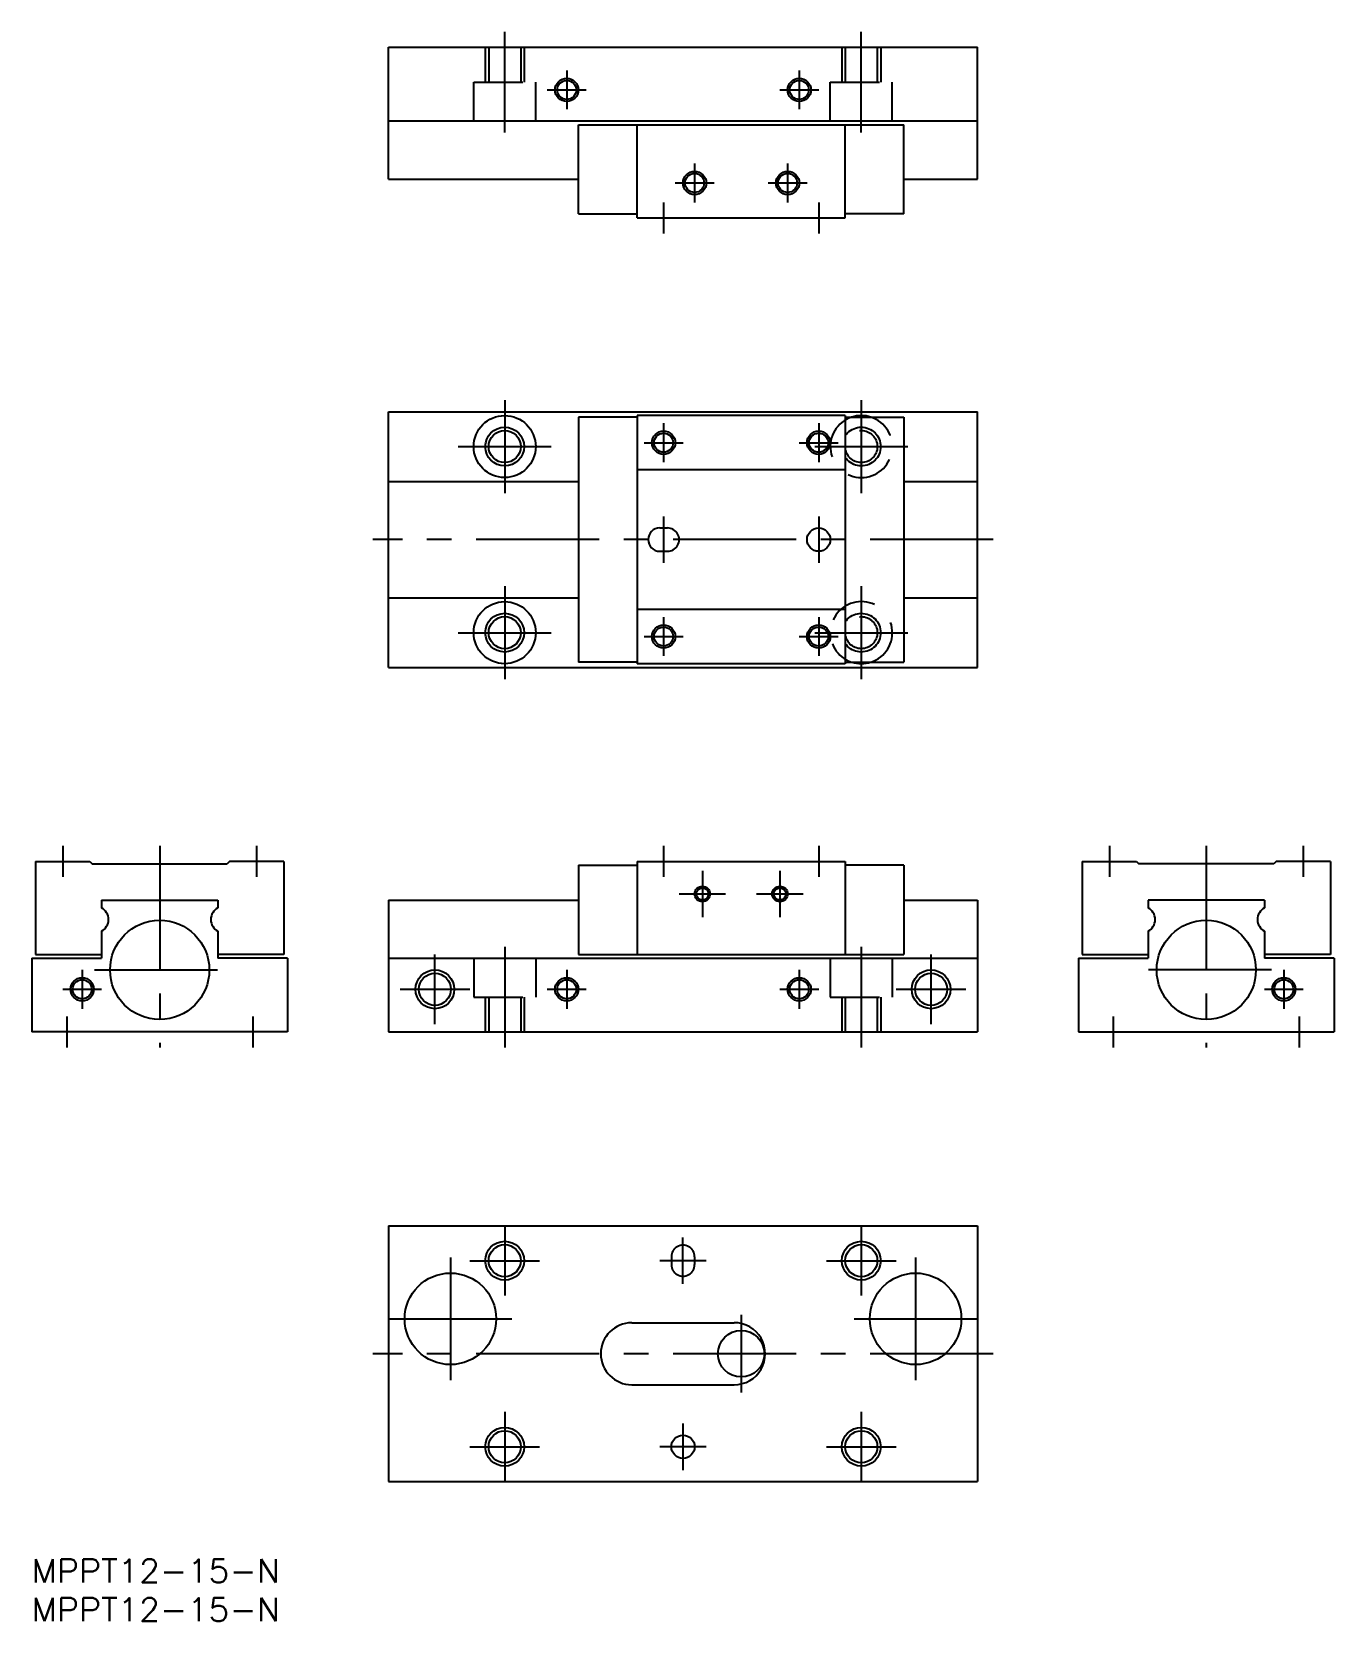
# Model space of a CAD drawing. Extents: x 0 to 168, y -8 to 197.
import ezdxf

# ---------------------------------------------------------------- set-up
doc = ezdxf.new("R2010")
doc.units = 0
doc.header["$LTSCALE"] = 0.5
doc.linetypes.add('CENTER', pattern=[50.8, 31.75, -6.35, 6.35, -6.35])
doc.linetypes.add('DASHED', pattern=[19.05, 12.7, -6.35])
for name, color, linetype in [('MSM_CENTER', 1, 'CENTER'), ('MSM_CONTINUOUS', 7, 'CONTINUOUS'), ('MSM_DASHED', 4, 'DASHED'), ('MSM_NARROW', 5, 'CONTINUOUS'), ('MSM_PART_NUMBER', 7, 'CONTINUOUS')]:
    doc.layers.add(name, color=color, linetype=linetype)
doc.styles.get("Standard").update_dxf_attribs({"font": 'txt.shx', "height": 3, "bigfont": 'bigfont.shx'})

# ---------------------------------------------------------------- blocks, each defined once
blk = doc.blocks.new('*U2')
at = {"layer": 'MSM_PART_NUMBER', "width": 1.055}
blk.add_text('MPPT12-15-N', height=3, dxfattribs=at).set_placement((0, -3))
blk = doc.blocks.new('*U3')
at = {"layer": 'MSM_PART_NUMBER', "width": 1.055}
blk.add_text('MPPT12-15-N', height=3, dxfattribs=at).set_placement((0, -8))

msp = doc.modelspace()

# ---------------------------------------------------------------- linework, layer by layer
at = {"layer": 'MSM_CENTER'}
for p, q in [((61, 184.000001), (61, 197.000001)), ((107, 184.000001), (107, 197.000001)), ((69, 192.000001), (69, 187.000001)), ((99, 192.000001), (99, 187.000001)), ((66.5, 189.500001), (71.5, 189.500001)), ((96.5, 189.500001), (101.5, 189.500001)), ((85.5, 180.000001), (85.5, 175.000001)), ((97.5, 180.000001), (97.5, 175.000001)), ((83, 177.500001), (88, 177.500001)), ((95, 177.500001), (100, 177.500001)), ((81.5, 175.000001), (81.5, 171.000001)), ((101.5, 175.000001), (101.5, 171.000001)), ((61, 149.500001), (61, 137.500001)), ((107, 149.500001), (107, 137.500001)), ((81.5, 146.500001), (81.5, 141.500001)), ((101.5, 146.500001), (101.5, 141.500001)), ((55, 143.500001), (67, 143.500001)), ((79, 144.000001), (84, 144.000001)), ((99, 144.000001), (104, 144.000001)), ((101, 143.500001), (113, 143.500001)), ((81.5, 134.500001), (81.5, 128.500001)), ((101.5, 134.500001), (101.5, 128.500001)), ((124.000008, 131.500001), (44, 131.500001)), ((61, 125.500001), (61, 113.500001)), ((107, 125.500001), (107, 113.500001)), ((81.5, 121.500001), (81.5, 116.500001)), ((101.5, 121.500001), (101.5, 116.500001)), ((55, 119.500001), (67, 119.500001)), ((79, 119.000001), (84, 119.000001)), ((99, 119.000001), (104, 119.000001)), ((101, 119.500001), (113, 119.500001)), ((4, 91.999998), (4, 87.999998)), ((16.5, 91.999998), (16.5, 65.999998)), ((29, 91.999998), (29, 87.999998)), ((81.5, 91.999998), (81.5, 87.999998)), ((101.5, 91.999998), (101.5, 87.999998)), ((139, 91.999998), (139, 87.999998)), ((151.5, 91.999998), (151.5, 65.999998)), ((164, 91.999998), (164, 87.999998)), ((86.5, 88.800001), (86.5, 82.800001)), ((96.5, 88.800001), (96.5, 82.800001)), ((83.5, 85.800001), (89.5, 85.800001)), ((93.5, 85.800001), (99.5, 85.800001)), ((52, 68.999998), (52, 77.999998)), ((61, 78.999998), (61, 65.999998)), ((107, 78.999998), (107, 65.999998)), ((116.000008, 68.999998), (116.000008, 77.999998)), ((6.5, 75.999998), (6.5, 70.999998)), ((8.10001, 75.999998), (24.90001, 75.999998)), ((69, 75.999998), (69, 70.999998)), ((99, 75.999998), (99, 70.999998)), ((159.900002, 75.999998), (143.099998, 75.999998)), ((161.5, 75.999998), (161.5, 70.999998)), ((4, 73.499998), (9, 73.499998)), ((47.5, 73.499998), (56.5, 73.499998)), ((66.5, 73.499998), (71.5, 73.499998)), ((96.5, 73.499998), (101.5, 73.499998)), ((111.500008, 73.499998), (120.500008, 73.499998)), ((159, 73.499998), (164, 73.499998)), ((4.5, 69.999998), (4.5, 65.999998)), ((28.5, 69.999998), (28.5, 65.999998)), ((139.5, 69.999998), (139.5, 65.999998)), ((163.5, 69.999998), (163.5, 65.999998)), ((61, 42.999998), (61, 33.999998)), ((83.99999, 35.499998), (83.99999, 41.499998)), ((107, 42.999998), (107, 33.999998)), ((54, 38.899999), (54, 23.100004)), ((56.5, 38.499998), (65.5, 38.499998)), ((86.999992, 38.499998), (80.99999, 38.499998)), ((102.5, 38.499998), (111.5, 38.499998)), ((114.000008, 38.899999), (114.000008, 23.100004)), ((46.10001, 30.999998), (61.89999, 30.999998)), ((91.5, 31.499998), (91.5, 21.499998)), ((106.100006, 30.999998), (121.900009, 30.999998)), ((124.000008, 26.499998), (44, 26.499998)), ((61, 19), (61, 10)), ((107, 19), (107, 10)), ((83.99999, 17.5), (83.99999, 11.5)), ((56.5, 14.5), (65.5, 14.5)), ((86.999992, 14.5), (80.99999, 14.5)), ((102.5, 14.5), (111.5, 14.5))]:
    msp.add_line(p, q, dxfattribs=at)
at = {"layer": 'MSM_CONTINUOUS'}
for p, q in [((46, 178.000001), (46, 195.000001)), ((46, 195.000001), (122.000008, 195.000001)), ((122.000008, 178.000001), (122.000008, 195.000001)), ((46, 185.500001), (122.000008, 185.500001)), ((70.5, 173.500001), (70.5, 185.000001)), ((70.5, 185.000001), (112.500015, 185.000001)), ((78.10001, 173.000001), (78.10001, 185.000001)), ((104.899994, 173.000001), (104.899994, 185.000001)), ((112.500015, 173.500001), (112.500015, 185.000001)), ((46, 178.000001), (70.5, 178.000001)), ((112.500015, 178.000001), (122.000008, 178.000001)), ((70.5, 173.500001), (78.10001, 173.500001)), ((78.10001, 173.000001), (104.899994, 173.000001)), ((112.500015, 173.500001), (104.899994, 173.500001)), ((46, 115.000001), (46, 148.000001)), ((46, 148.000001), (122.000008, 148.000001)), ((122.000008, 115.000001), (122.000008, 148.000001)), ((78.10001, 147.299981), (70.5, 147.299981)), ((70.5, 147.299981), (70.5, 115.712501)), ((78.10001, 147.500001), (78.10001, 115.500001)), ((104.899994, 147.500001), (78.10001, 147.500001)), ((104.899994, 147.500001), (104.899994, 115.500001)), ((104.899994, 147.299981), (112.500015, 147.299981)), ((112.500015, 147.299981), (112.500015, 115.699991)), ((104.899994, 140.500001), (78.10001, 140.500001)), ((46, 139.000001), (70.5, 139.000001)), ((112.500015, 139.000001), (122.000008, 139.000001)), ((81, 133.000001), (82, 133.000001)), ((81, 130.000001), (82, 130.000001)), ((46, 124.000001), (70.5, 124.000001)), ((112.500015, 124.000001), (122.000008, 124.000001)), ((104.899994, 122.500001), (78.10001, 122.500001)), ((46, 115.000001), (122.000008, 115.000001)), ((78.10001, 115.699991), (70.5, 115.699991)), ((104.899994, 115.500001), (78.10001, 115.500001)), ((104.899994, 115.699991), (112.500015, 115.699991)), ((0.5, 89.999998), (0.5, 77.999998)), ((0.5, 89.999998), (7.5, 89.999998)), ((7.50002, 90.000006), (7.80002, 89.700003)), ((7.79999, 89.699995), (25.19998, 89.699995)), ((25.5, 89.99999), (25.2, 89.699987)), ((32.5, 89.999998), (25.5, 89.999998)), ((32.5, 89.999998), (32.5, 77.999998)), ((70.5, 89.499998), (70.5, 77.999998)), ((70.5, 89.499998), (78.10001, 89.499998)), ((78.10001, 89.999998), (78.10001, 77.999998)), ((78.10001, 89.999998), (104.899994, 89.999998)), ((104.899994, 89.999998), (104.899994, 77.999998)), ((112.500015, 89.499998), (104.899994, 89.499998)), ((112.500015, 89.499998), (112.500015, 77.999998)), ((135.5, 89.999998), (135.5, 77.999998)), ((135.5, 89.999998), (142.5, 89.999998)), ((142.500004, 89.999998), (142.800007, 89.699995)), ((160.200012, 89.699995), (142.800018, 89.699995)), ((160.49999, 90.000006), (160.199991, 89.70001)), ((167.5, 89.999998), (160.5, 89.999998)), ((167.5, 89.999998), (167.5, 77.999998)), ((9, 84.999998), (9, 83.999998)), ((9, 84.999998), (24, 84.999998)), ((24, 84.999998), (24, 83.999998)), ((46, 84.999998), (46, 67.999998)), ((46, 84.999998), (70.5, 84.999998)), ((112.500015, 84.999998), (122.000008, 84.999998)), ((122.000008, 84.999998), (122.000008, 67.999998)), ((144, 84.999998), (144, 83.999998)), ((159, 84.999998), (144, 84.999998)), ((159, 84.999998), (159, 83.999998)), ((9, 80.999998), (9, 77.499998)), ((24, 80.999998), (24, 77.499998)), ((144, 80.999998), (144, 77.499998)), ((159, 80.999998), (159, 77.499998)), ((0.5, 77.999998), (9, 77.999998)), ((32.5, 77.999998), (24, 77.999998)), ((70.5, 77.999998), (112.500015, 77.999998)), ((135.5, 77.999998), (144, 77.999998)), ((167.5, 77.999998), (159, 77.999998)), ((0, 77.499998), (9, 77.499998)), ((0, 77.499998), (0, 67.999998)), ((33, 77.499998), (24, 77.499998)), ((33, 77.499998), (33, 67.999998)), ((46, 77.499998), (122.000008, 77.499998)), ((135, 77.499998), (144, 77.499998)), ((135, 77.499998), (135, 67.999998)), ((168, 77.499998), (159, 77.499998)), ((168, 77.499998), (168, 67.999998)), ((33, 67.999998), (0, 67.999998)), ((46, 67.999998), (122.000008, 67.999998)), ((135, 67.999998), (168, 67.999998)), ((46, 42.999998), (46, 10)), ((46, 42.999998), (122.000008, 42.999998)), ((122.000008, 42.999998), (122.000008, 10)), ((82.49999, 38.999998), (82.49999, 37.999998)), ((85.499992, 38.999998), (85.499992, 37.999998)), ((77.4, 30.499998), (90.600006, 30.499998)), ((77.4, 22.499998), (90.600006, 22.499998)), ((46, 10), (122.000008, 10))]:
    msp.add_line(p, q, dxfattribs=at)
for centre, radius in [((69, 189.500001), 1.2295), ((99, 189.500001), 1.2295), ((85.5, 177.500001), 1.2295), ((97.5, 177.500001), 1.2295), ((61, 143.500001), 4), ((61, 143.500001), 2.067), ((81.5, 144.000001), 1.2295), ((101.5, 144.000001), 1.2295), ((101.5, 131.500001), 1.5), ((61, 119.500001), 4), ((61, 119.500001), 2.067), ((81.5, 119.000001), 1.2295), ((101.5, 119.000001), 1.2295), ((86.5, 85.800001), 0.7835), ((96.5, 85.800001), 0.7835), ((16.5, 75.999998), 6.4), ((151.5, 75.999998), 6.4), ((6.5, 73.499998), 1.2295), ((52, 73.499998), 2.067), ((69, 73.499998), 1.2295), ((99, 73.499998), 1.2295), ((116.000008, 73.499998), 2.067), ((161.5, 73.499998), 1.2295), ((61, 38.499998), 2.067), ((107, 38.499998), 2.067), ((54, 30.999998), 5.9), ((114.000008, 30.999998), 5.9), ((91.5, 26.499998), 3), ((61, 14.5), 2.067), ((107, 14.5), 2.067), ((83.99999, 14.5), 1.5)]:
    msp.add_circle(centre, radius, dxfattribs=at)
for centre, radius, start, end in [((107, 143.500001), 4, 71.80421022, 108.19578978), ((81, 131.500001), 1.5, 90.000003, 270), ((82, 131.500001), 1.5, 270, 90.000003), ((107, 119.500001), 4, 251.8055864, 288.1944136), ((8.19998, 82.499998), 1.699993, 298.07098, 61.925125), ((24.79999, 82.499998), 1.700008, 118.0719, 241.92623), ((143.200012, 82.499998), 1.700008, 298.07377, 61.928103), ((159.800018, 82.499998), 1.699993, 118.07487, 241.92902), ((83.99999, 38.999998), 1.5, 0, 180.00001), ((83.99999, 37.999998), 1.5, 179.99999, 0.00001), ((77.4, 26.499998), 4, 90.000003, 270), ((90.600006, 26.499998), 4, 270, 90.000003)]:
    msp.add_arc(centre, radius, start, end, dxfattribs=at)
at = {"layer": 'MSM_DASHED'}
for p, q in [((58.5, 195.000001), (58.5, 190.500001)), ((58.933, 195.000001), (58.933, 190.500001)), ((63.067, 195.000001), (63.067, 190.500001)), ((63.5, 195.000001), (63.5, 190.500001)), ((104.5, 195.000001), (104.5, 190.500001)), ((104.933, 195.000001), (104.933, 190.500001)), ((109.067, 195.000001), (109.067, 190.500001)), ((109.5, 195.000001), (109.5, 190.500001)), ((57, 185.500001), (57, 190.500001)), ((57, 190.500001), (65, 190.500001)), ((65, 185.500001), (65, 190.500001)), ((103, 185.500001), (103, 190.500001)), ((103, 190.500001), (111, 190.500001)), ((111, 185.500001), (111, 190.500001)), ((57, 77.499998), (57, 72.499998)), ((65, 77.499998), (65, 72.499998)), ((103, 77.499998), (103, 72.499998)), ((111, 77.499998), (111, 72.499998)), ((57, 72.499998), (65, 72.499998)), ((58.5, 72.499998), (58.5, 67.999998)), ((58.933, 72.499998), (58.933, 67.999998)), ((63.067, 72.499998), (63.067, 67.999998)), ((63.5, 72.499998), (63.5, 67.999998)), ((103, 72.499998), (111, 72.499998)), ((104.5, 72.499998), (104.5, 67.999998)), ((104.933, 72.499998), (104.933, 67.999998)), ((109.067, 72.499998), (109.067, 67.999998)), ((109.5, 72.499998), (109.5, 67.999998))]:
    msp.add_line(p, q, dxfattribs=at)
for centre, radius in [((107, 143.500001), 2.5), ((107, 143.500001), 2.067), ((107, 119.500001), 2.5), ((107, 119.500001), 2.067)]:
    msp.add_circle(centre, radius, dxfattribs=at)
for centre, start, end in [((107, 143.500001), 108.19578978, 71.80421022), ((107, 119.500001), 288.1944136, 251.8055864)]:
    msp.add_arc(centre, 4, start, end, dxfattribs=at)
at = {"layer": 'MSM_NARROW'}
for centre, radius in [((69, 189.500001), 1.5), ((99, 189.500001), 1.5), ((85.5, 177.500001), 1.5), ((97.5, 177.500001), 1.5), ((61, 143.500001), 2.5), ((81.5, 144.000001), 1.5), ((101.5, 144.000001), 1.5), ((61, 119.500001), 2.5), ((81.5, 119.000001), 1.5), ((101.5, 119.000001), 1.5), ((86.5, 85.800001), 1), ((96.5, 85.800001), 1), ((52, 73.499998), 2.5), ((116.000008, 73.499998), 2.5), ((6.5, 73.499998), 1.5), ((69, 73.499998), 1.5), ((99, 73.499998), 1.5), ((161.5, 73.499998), 1.5), ((61, 38.499998), 2.5), ((107, 38.499998), 2.5), ((61, 14.5), 2.5), ((107, 14.5), 2.5)]:
    msp.add_circle(centre, radius, dxfattribs=at)

# ---------------------------------------------------------------- block references
at = {"layer": 'MSM_CONTINUOUS'}
for name in ['*U2', '*U3']:
    msp.add_blockref(name, (0, 0), dxfattribs=at)

doc.saveas('drawing.dxf')
